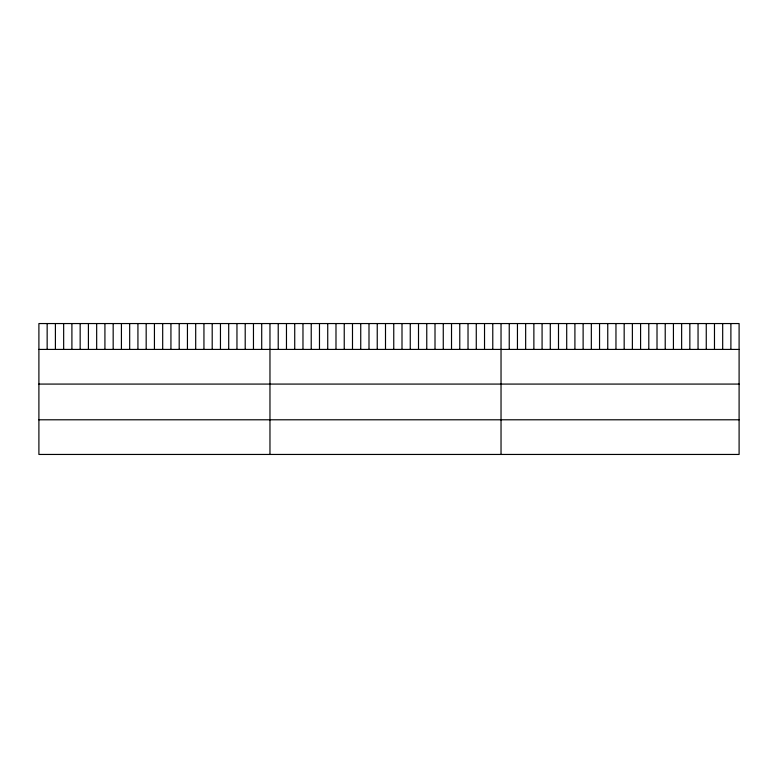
<?xml version="1.0" encoding="UTF-8"?>
<svg xmlns="http://www.w3.org/2000/svg" width="778" height="778" viewBox="0 0 778 778"><rect width="100%" height="100%" fill="white"/><g stroke="black" fill="none" stroke-linecap="round" stroke-linejoin="round"><path stroke-width="1.17" d="M739.1 349.419L739.1 454.449L38.9 454.449L38.9 323.551L739.1 323.551L739.1 349.419L38.9 349.419M38.9 384.079L739.1 384.079M38.9 419.789L739.1 419.789M730.892 323.551L730.892 349.419M722.684 323.551L722.684 349.419M714.476 323.551L714.476 349.419M706.259 323.551L706.259 349.419M698.051 323.551L698.051 349.419M689.843 323.551L689.843 349.419M681.635 323.551L681.635 349.419M673.427 323.551L673.427 349.419M665.219 323.551L665.219 349.419M657.011 323.551L657.011 349.419M648.794 323.551L648.794 349.419M640.586 323.551L640.586 349.419M632.378 323.551L632.378 349.419M624.17 323.551L624.17 349.419M615.962 323.551L615.962 349.419M607.754 323.551L607.754 349.419M599.546 323.551L599.546 349.419M591.338 323.551L591.338 349.419M583.121 323.551L583.121 349.419M574.913 323.551L574.913 349.419M566.705 323.551L566.705 349.419M558.497 323.551L558.497 349.419M550.289 323.551L550.289 349.419M542.081 323.551L542.081 349.419M533.873 323.551L533.873 349.419M525.656 323.551L525.656 349.419M517.448 323.551L517.448 349.419M509.24 323.551L509.24 349.419M501.032 323.551L501.032 454.449M492.775 323.551L492.775 349.419M484.529 323.551L484.529 349.419M476.272 323.551L476.272 349.419M468.025 323.551L468.025 349.419M459.769 323.551L459.769 349.419M451.522 323.551L451.522 349.419M443.266 323.551L443.266 349.419M435.009 323.551L435.009 349.419M426.762 323.551L426.762 349.419M418.506 323.551L418.506 349.419M410.259 323.551L410.259 349.419M402.002 323.551L402.002 349.419M393.756 323.551L393.756 349.419M385.499 323.551L385.499 349.419M377.242 323.551L377.242 349.419M368.996 323.551L368.996 349.419M360.739 323.551L360.739 349.419M352.492 323.551L352.492 349.419M344.236 323.551L344.236 349.419M335.989 323.551L335.989 349.419M327.733 323.551L327.733 349.419M319.476 323.551L319.476 349.419M311.229 323.551L311.229 349.419M302.973 323.551L302.973 349.419M294.726 323.551L294.726 349.419M286.469 323.551L286.469 349.419M278.223 323.551L278.223 349.419M269.966 323.551L269.966 454.449M261.709 323.551L261.709 349.419M253.463 323.551L253.463 349.419M245.206 323.551L245.206 349.419M236.959 323.551L236.959 349.419M228.703 323.551L228.703 349.419M220.456 323.551L220.456 349.419M212.2 323.551L212.2 349.419M203.943 323.551L203.943 349.419M195.696 323.551L195.696 349.419M187.44 323.551L187.44 349.419M179.193 323.551L179.193 349.419M170.936 323.551L170.936 349.419M162.69 323.551L162.69 349.419M154.433 323.551L154.433 349.419M146.176 323.551L146.176 349.419M137.93 323.551L137.93 349.419M129.673 323.551L129.673 349.419M121.426 323.551L121.426 349.419M113.17 323.551L113.17 349.419M104.923 323.551L104.923 349.419M96.667 323.551L96.667 349.419M88.41 323.551L88.41 349.419M80.163 323.551L80.163 349.419M71.907 323.551L71.907 349.419M63.66 323.551L63.66 349.419M55.403 323.551L55.403 349.419M47.157 323.551L47.157 349.419"/></g></svg>
